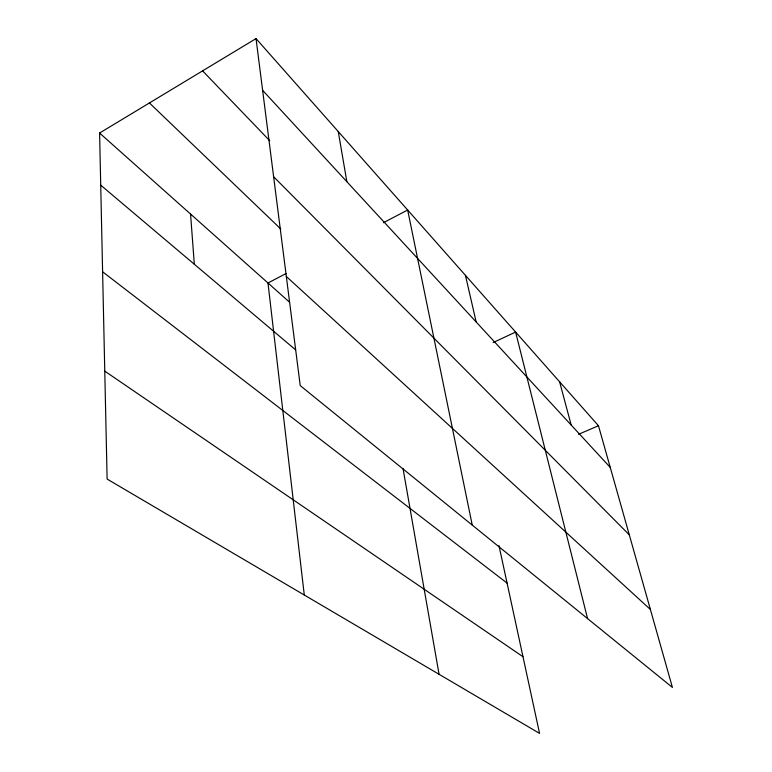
<?xml version="1.0" encoding="UTF-8"?>
<svg xmlns="http://www.w3.org/2000/svg" width="772" height="772" viewBox="0 0 772 772"><rect width="100%" height="100%" fill="white"/><g stroke="black" fill="none" stroke-linecap="round" stroke-linejoin="round"><path stroke-width="1.16" d="M498.982 545.659L539.56 733.4L107.115 479.065L99.588 133.045L256.034 38.6L598.474 425.739L672.412 687.408L300.221 385.595L256.034 38.6M286.084 273.529L267.981 282.986L304.284 595.029M383.404 222.703L407.664 210.032L472.242 525.085M493.183 342.565L515.599 332.047L587.569 618.604M578.546 434.308L598.474 425.739M104.76 371.129L522.982 656.711M102.599 271.783L507.079 583.111M100.717 185.145L295.637 349.88M99.588 133.045L289.596 302.238M286.325 276.472L650.391 609.465M149.43 102.956L280.834 229.033M273.626 176.749L629.305 534.861M202.592 70.87L269.708 140.697M262.625 90.324L610.247 467.417M559.594 381.783L571.193 425.054M465.429 275.324L476.179 321.982M403.042 468.585L439.065 674.294M338.252 131.549L346.86 181.7M190.559 214.056L194.322 264.256"/></g></svg>
